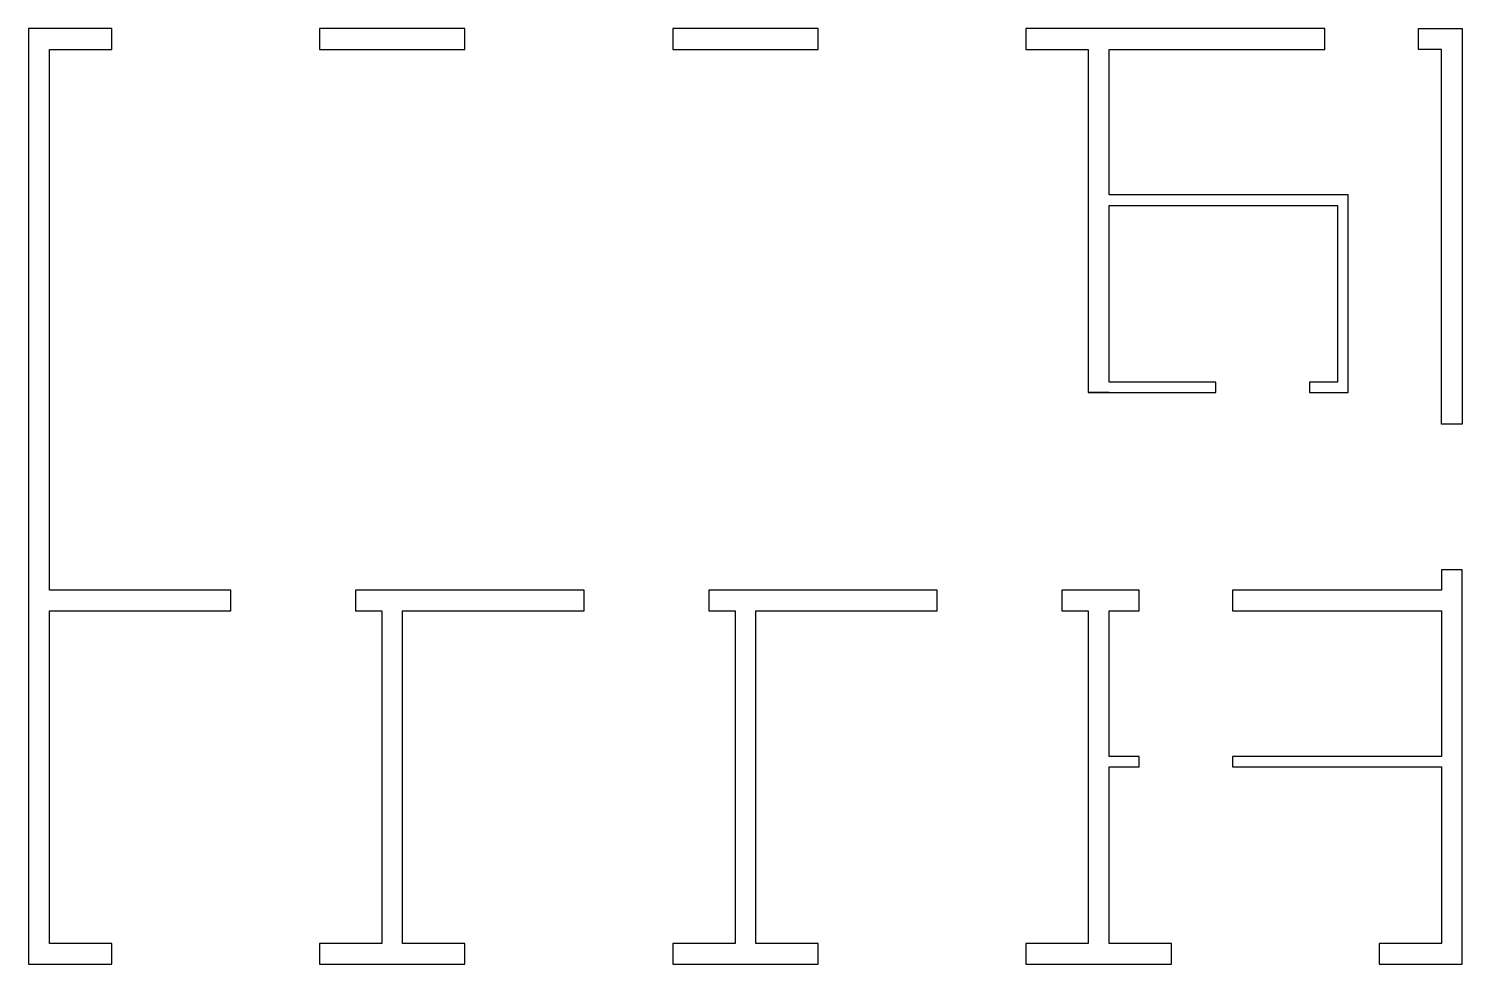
# Model space of a CAD drawing. Header units: millimetres. Extents: x 1713 to 15513, y -2295 to 6705.
import ezdxf

# ---------------------------------------------------------------- set-up
doc = ezdxf.new("R2010")
doc.units = ezdxf.units.MM
doc.layers.add('solid', color=6, linetype='Continuous')

msp = doc.modelspace()

# ---------------------------------------------------------------- linework, layer by layer
at = {"layer": 'solid'}
for points in [[(1913, 6505), (2513, 6505), (2513, 6705), (1713, 6705), (1713, -2295), (2513, -2295), (2513, -2095), (1913, -2095), (1913, 1105), (3659, 1105), (3659, 1305), (1913, 1305)], [(4513, 6705), (4513, 6505), (5913, 6505), (5913, 6705)], [(7913, 6705), (7913, 6505), (9313, 6505), (9313, 6705)], [(15513, 2899), (15313, 2899), (15313, 6505), (15090, 6505), (15090, 6705), (15513, 6705)], [(15313, -295), (13301, -295), (13301, -395), (15313, -395), (15313, -2095), (14713, -2095), (14713, -2295), (15513, -2295), (15513, 1499), (15313, 1499), (15313, 1305), (13301, 1305), (13301, 1105), (15313, 1105)], [(4859, 1105), (5113, 1105), (5113, -2095), (4513, -2095), (4513, -2295), (5913, -2295), (5913, -2095), (5313, -2095), (5313, 1105), (7059, 1105), (7059, 1305), (4859, 1305)], [(8259, 1105), (8513, 1105), (8513, -2095), (7913, -2095), (7913, -2295), (9313, -2295), (9313, -2095), (8713, -2095), (8713, 1105), (10459, 1105), (10459, 1305), (8259, 1305)], [(12113, 1105), (12401, 1105), (12401, 1305), (11659, 1305), (11659, 1105), (11913, 1105), (11913, -2095), (11313, -2095), (11313, -2295), (12713, -2295), (12713, -2095), (12113, -2095), (12113, -395), (12401, -395), (12401, -295), (12113, -295)]]:
    msp.add_lwpolyline(points, close=True, dxfattribs=at)
msp.add_lwpolyline([(12113, 3205), (11913, 3205), (13141, 3205), (13141, 3305), (12113, 3305), (12113, 5005), (14313, 5005), (14313, 3305), (14041, 3305), (14041, 3205), (14413, 3205), (14413, 5105), (12113, 5105), (12113, 6505), (14190, 6505), (14190, 6705), (11313, 6705), (11313, 6505), (11913, 6505), (11913, 3205)], dxfattribs=at)

doc.saveas('drawing.dxf')
